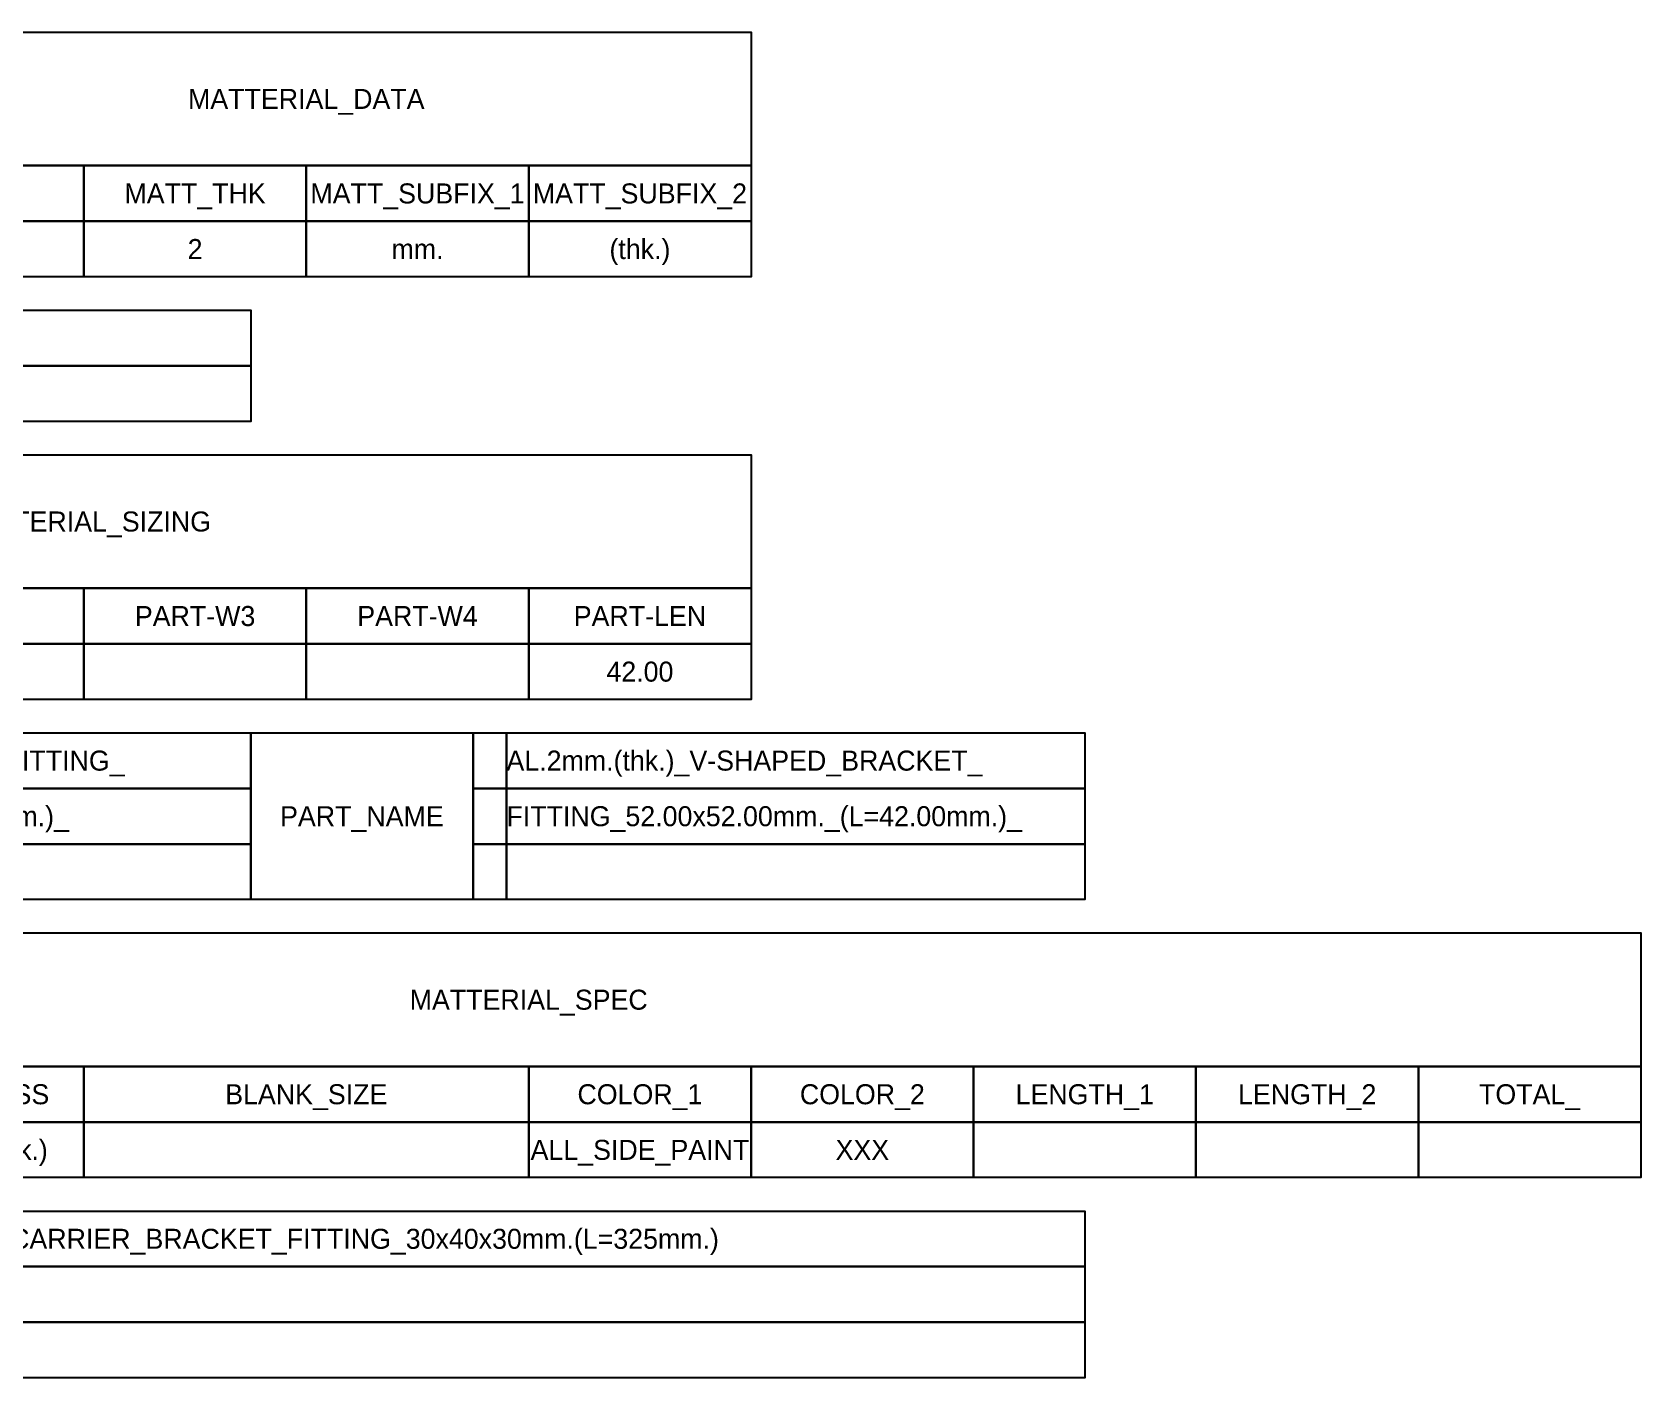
# Model space of a CAD drawing. Header units: millimetres. Extents: x -244126 to 368105, y -173968 to 259060.
# Drawn here: x 22393 to 23116, y 55655 to 56260 of the extents above; entities that cross this region are included whole.
import ezdxf
from ezdxf.enums import TextEntityAlignment as Align

# ---------------------------------------------------------------- set-up
doc = ezdxf.new("R2010")
doc.units = ezdxf.units.MM
doc.header["$MEASUREMENT"] = 0
doc.linetypes.add('TA_GL_000.00010', pattern=[0.000275, 0.0001, -2.5e-05, 2.5e-05, -2.5e-05, 0.0001])
doc.layers.add('002 - STRUCTURAL STEEL', color=4, linetype='Continuous')
doc.styles.add('TA', font='Cordia New.ttf', dxfattribs={"height": 4.5})

# ---------------------------------------------------------------- blocks, each defined once
blk = doc.blocks.new('*U4914')
at = {"layer": '002 - STRUCTURAL STEEL', "color": 0, "linetype": 'ByBlock'}
blk.add_lwpolyline([(0, 5), (20, 5), (20, 0), (0, 0)], close=True, dxfattribs=at)
blk = doc.blocks.new('*U72')
at = {"layer": '002 - STRUCTURAL STEEL', "color": 0, "linetype": 'ByBlock'}
blk.add_lwpolyline([(0, 12), (80, 12), (80, 0), (0, 0)], close=True, dxfattribs=at)
blk = doc.blocks.new('*U71')
at = {"layer": '002 - STRUCTURAL STEEL', "color": 0, "linetype": 'ByBlock'}
blk.add_lwpolyline([(0, 12), (120, 12), (120, 0), (0, 0)], close=True, dxfattribs=at)
blk = doc.blocks.new('*U68')
at = {"layer": '002 - STRUCTURAL STEEL', "color": 0, "linetype": 'ByBlock'}
blk.add_lwpolyline([(0, 5), (52, 5), (52, 0), (0, 0)], close=True, dxfattribs=at)
blk = doc.blocks.new('*U73')
at = {"layer": '002 - STRUCTURAL STEEL', "color": 0, "linetype": 'ByBlock'}
blk.add_lwpolyline([(0, 15), (20, 15), (20, 0), (0, 0)], close=True, dxfattribs=at)
blk = doc.blocks.new('*U69')
at = {"layer": '002 - STRUCTURAL STEEL', "color": 0, "linetype": 'ByBlock'}
blk.add_lwpolyline([(0, 5), (3, 5), (3, 0), (0, 0)], close=True, dxfattribs=at)
blk = doc.blocks.new('*U74')
at = {"layer": '002 - STRUCTURAL STEEL', "color": 0, "linetype": 'ByBlock'}
blk.add_lwpolyline([(0, 5), (127, 5), (127, 0), (0, 0)], close=True, dxfattribs=at)
blk = doc.blocks.new('*U175')
at = {"layer": '002 - STRUCTURAL STEEL', "color": 0, "linetype": 'ByBlock'}
blk.add_lwpolyline([(0, 12), (200, 12), (200, 0), (0, 0)], close=True, dxfattribs=at)
blk = doc.blocks.new('*U4913')
at = {"layer": '002 - STRUCTURAL STEEL', "color": 0, "linetype": 'ByBlock'}
blk.add_lwpolyline([(0, 5), (40, 5), (40, 0), (0, 0)], close=True, dxfattribs=at)
blk = doc.blocks.new('LV_DATA_FROM_EXCEl_PART_DATA_2025')
at = {"color": 0}
for name, p in [('*U72', (40, -12)), ('*U4914', (40, -17)), ('*U4914', (60, -17)), ('*U4914', (80, -17)), ('*U4914', (100, -17)), ('*U4914', (40, -22)), ('*U4914', (60, -22)), ('*U4914', (80, -22)), ('*U4914', (100, -22)), ('*U68', (23, -30)), ('*U68', (23, -35)), ('*U71', (0, -50)), ('*U4914', (40, -55)), ('*U4914', (60, -55)), ('*U4914', (80, -55)), ('*U4914', (100, -55)), ('*U4914', (40, -60)), ('*U4914', (60, -60)), ('*U4914', (80, -60)), ('*U4914', (100, -60)), ('*U68', (23, -68)), ('*U73', (75, -78)), ('*U69', (95, -68)), ('*U68', (98, -68)), ('*U68', (23, -73)), ('*U69', (95, -73)), ('*U68', (98, -73)), ('*U68', (23, -78)), ('*U69', (95, -78)), ('*U68', (98, -78)), ('*U175', (0, -93)), ('*U4914', (40, -98)), ('*U4913', (60, -98)), ('*U4914', (100, -98)), ('*U4914', (120, -98)), ('*U4914', (140, -98)), ('*U4914', (160, -98)), ('*U4914', (180, -98)), ('*U4914', (40, -103)), ('*U4913', (60, -103)), ('*U4914', (100, -103)), ('*U4914', (120, -103)), ('*U4914', (140, -103)), ('*U4914', (160, -103)), ('*U4914', (180, -103)), ('*U74', (23, -111)), ('*U74', (23, -116)), ('*U74', (23, -121))]:
    blk.add_blockref(name, p, dxfattribs=at)
at = {"color": 0, "style": 'TA'}
for s, p in [('MATTERIAL_DATA', (80, -6)), ('MATT_THK', (70, -14.5)), ('MATT_SUBFIX_1', (90, -14.5)), ('MATT_SUBFIX_2', (110, -14.5)), ('MATTERIAL_SIZING', (60, -44)), ('PART-W3', (70, -52.5)), ('PART-W4', (90, -52.5)), ('PART-LEN', (110, -52.5)), ('PART_NAME', (85, -70.5)), ('MATTERIAL_SPEC', (100, -87)), ('THICKNESS', (50, -95.5)), ('BLANK_SIZE', (80, -95.5)), ('COLOR_1', (110, -95.5)), ('COLOR_2', (130, -95.5)), ('LENGTH_1', (150, -95.5)), ('LENGTH_2', (170, -95.5)), ('TOTAL_', (190, -95.5))]:
    blk.add_text(s, height=1.8, dxfattribs=at).set_placement(p, align=Align.MIDDLE_CENTER)
for tag, p in [('NUM.PART_VALUE', (10, -19.5)), ('NO.CODE', (30, -19.5)), ('MATT_VALUE', (50, -19.5)), ('MATT_THK_VALUE', (70, -19.5)), ('MATT_SUBFIX_1_VALUE', (90, -19.5)), ('MATT_SUBFIX_2_VALUE', (110, -19.5)), ('PART-W1_VALUE', (10, -57.5)), ('PART-H1_VALUE', (30, -57.5)), ('PART-W2_VALUE', (50, -57.5)), ('PART-W3_VALUE', (70, -57.5)), ('PART-W4_VALUE', (90, -57.5)), ('PART-LEN_VALUE', (110, -57.5))]:
    blk.add_attdef(tag, text='', height=1.8, dxfattribs=at).set_placement(p, align=Align.MIDDLE_CENTER)
for tag, p in [('MATTERIAL_SHPAE_VALUE_1', (23, -27.5)), ('MATTERIAL_SHPAE_VALUE_2', (23, -32.5)), ('CODE_VALUE_1', (23, -65.5)), ('PART_NAME_VALUE_1', (98, -65.5)), ('CODE_VALUE_2', (23, -70.5)), ('PART_NAME_VALUE_2', (98, -70.5)), ('PART_NAME_VALUE_3', (98, -75.5)), ('BLK_NAME_VAL_VALUE', (23, -108.5))]:
    blk.add_attdef(tag, text='', height=1.8, dxfattribs=at).set_placement(p, align=Align.MIDDLE_LEFT)
at = {"style": 'TA'}
for tag, p in [('MATTERIAL_VALUE_1', (10, -100.5)), ('SPEC_VALUE', (30, -100.5)), ('THICKNESS_VALUE', (50, -100.5)), ('BLANK_SIZE_VALUE', (80, -100.5)), ('COATING_VALUE_1', (110, -100.5)), ('COATING_VALUE_2', (130, -100.5)), ('LENGTH_VALUE', (150, -100.5)), ('LENGTH_VALUE_2', (170, -100.5)), ('TOTAL__VALUE', (190, -100.5))]:
    blk.add_attdef(tag, text='', height=1.8, dxfattribs=at).set_placement(p, align=Align.MIDDLE_CENTER)

msp = doc.modelspace()

# ---------------------------------------------------------------- block references
at = {"linetype": 'TA_GL_000.00010'}
ref = msp.add_blockref('LV_DATA_FROM_EXCEl_PART_DATA_2025', (22116.23098, 56259.91977), dxfattribs=dict(at, xscale=5, yscale=5, zscale=5))
ref.add_attrib('MATT_THK_VALUE', '2', dxfattribs={"color": 0, "height": 9, "style": 'TA'}).set_placement((22466.23098, 56162.41977), align=Align.MIDDLE_CENTER)
ref.add_attrib('MATT_SUBFIX_1_VALUE', 'mm.', dxfattribs={"color": 0, "height": 9, "style": 'TA'}).set_placement((22566.23098, 56162.41977), align=Align.MIDDLE_CENTER)
ref.add_attrib('MATT_SUBFIX_2_VALUE', '(thk.)', dxfattribs={"color": 0, "height": 9, "style": 'TA'}).set_placement((22666.23098, 56162.41977), align=Align.MIDDLE_CENTER)
ref.add_attrib('PART-LEN_VALUE', '42.00', dxfattribs={"color": 0, "height": 9, "style": 'TA'}).set_placement((22666.23098, 55972.41977), align=Align.MIDDLE_CENTER)
ref.add_attrib('CODE_VALUE_1', 'AL.V-SHAPED_BRACKET_FITTING_', dxfattribs={"color": 0, "height": 9, "style": 'TA'}).set_placement((22231.23098, 55932.41977), align=Align.MIDDLE_LEFT)
ref.add_attrib('CODE_VALUE_2', '52.00x52.00mm._(L=42.00mm.)_', dxfattribs={"color": 0, "height": 9, "style": 'TA'}).set_placement((22231.23098, 55907.41977), align=Align.MIDDLE_LEFT)
ref.add_attrib('PART_NAME_VALUE_1', 'AL.2mm.(thk.)_V-SHAPED_BRACKET_', dxfattribs={"color": 0, "height": 9, "style": 'TA'}).set_placement((22606.23098, 55932.41977), align=Align.MIDDLE_LEFT)
ref.add_attrib('PART_NAME_VALUE_2', 'FITTING_52.00x52.00mm._(L=42.00mm.)_', dxfattribs={"color": 0, "height": 9, "style": 'TA'}).set_placement((22606.23098, 55907.41977), align=Align.MIDDLE_LEFT)
ref.add_attrib('THICKNESS_VALUE', '2.0mm.(thk.)', dxfattribs={"height": 9, "style": 'TA'}).set_placement((22366.23098, 55757.41977), align=Align.MIDDLE_CENTER)
ref.add_attrib('COATING_VALUE_1', 'ALL_SIDE_PAINT', dxfattribs={"height": 9, "style": 'TA'}).set_placement((22666.23098, 55757.41977), align=Align.MIDDLE_CENTER)
ref.add_attrib('COATING_VALUE_2', 'XXX', dxfattribs={"height": 9, "style": 'TA'}).set_placement((22766.23098, 55757.41977), align=Align.MIDDLE_CENTER)
ref.add_attrib('BLK_NAME_VAL_VALUE', '000TYP_AL.2mm.(thk.)U45-CARRIER_BRACKET_FITTING_30x40x30mm.(L=325mm.)', dxfattribs={"color": 0, "height": 9, "style": 'TA'}).set_placement((22231.23098, 55717.41977), align=Align.MIDDLE_LEFT)

doc.saveas('drawing.dxf')
